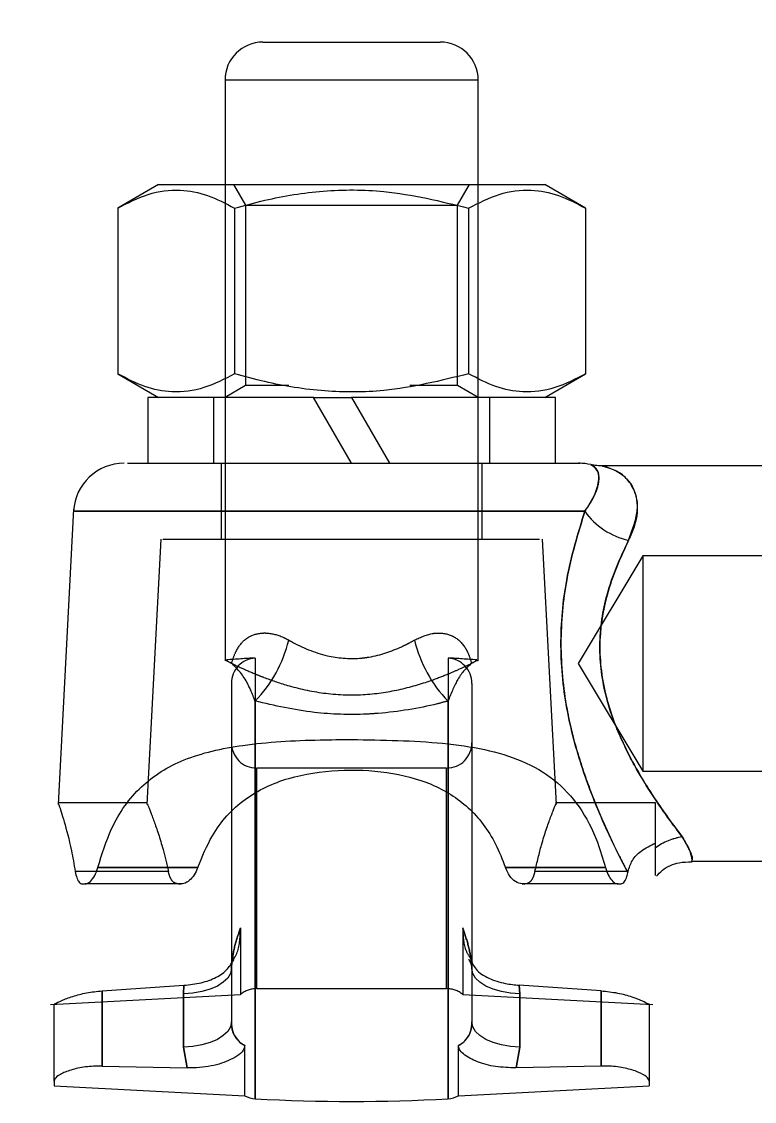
# Model space of a CAD drawing. Header units: millimetres. Extents: x 104833 to 218395, y -330386 to -125668.
# Drawn here: x 108389.5 to 108498, y -129246.3 to -129086.5 of the extents above; entities that cross this region are included whole.
import ezdxf

# ---------------------------------------------------------------- set-up
doc = ezdxf.new("R2010")
doc.units = ezdxf.units.MM
doc.header["$LTSCALE"] = 13
doc.linetypes.add('CENTER', pattern=[50.8, 31.75, -6.35, 6.35, -6.35])
doc.linetypes.add('HIDDEN', pattern=[9.525, 6.35, -3.175])
doc.layers.get('0').update_dxf_attribs({"color": 1, "linetype": 'CENTER'})
doc.layers.add('标注、文本', color=3, linetype='Continuous', lineweight=25)
doc.styles.get("Standard").update_dxf_attribs({"font": 'gbenor.shx', "bigfont": 'gbcbig.shx'})
doc.dimstyles.new('1-15', dxfattribs={"dimscale": 20, "dimtxt": 3.5, "dimasz": 2, "dimexe": 1.5, "dimexo": 0.5, "dimgap": 0.5, "dimtad": 1, "dimtoh": 1, "dimdec": 1, "dimdsep": 46, "dimtxsty": 'Standard', "dimcen": 2.5, "dimclrd": 3, "dimclre": 3, "dimclrt": 3, "dimadec": 0, "dimazin": 2, "dimtfac": 1, "dimtdec": 1, "dimtmove": 0, "dimatfit": 2, "dimfxl": 1, "dimarcsym": 0})

# ---------------------------------------------------------------- blocks, each defined once
blk = doc.blocks.new('*D536')
at = {"layer": 'Defpoints', "color": 0, "transparency": 16777216}
for p in [(108419.63, -129060.2), (108419.63, -129095.17), (108457.13, -129095.17)]:
    blk.add_point(p, dxfattribs=at)
at = {"layer": '标注、文本', "color": 3, "lineweight": -2, "transparency": 16777216}
for p, q in [((108419.63, -129085.17), (108419.63, -129030.2)), ((108457.13, -129085.17), (108457.13, -129030.2)), ((108379.63, -129060.2), (108214.58, -129060.2)), ((108457.13, -129060.2), (108419.63, -129060.2)), ((108497.13, -129060.2), (108537.13, -129060.2))]:
    blk.add_line(p, q, dxfattribs=at)
at = {"layer": '标注、文本', "color": 3, "transparency": 16777216}
for points in [[(108379.63, -129053.53), (108379.63, -129066.87), (108419.63, -129060.2)], [(108497.13, -129053.53), (108497.13, -129066.87), (108457.13, -129060.2)]]:
    blk.add_solid(points, dxfattribs=at)
at = {"layer": '标注、文本', "color": 3, "transparency": 16777216, "insert": (108277.1, -129015.2), "char_height": 70, "attachment_point": 5}
blk.add_mtext('M10', dxfattribs=at)

msp = doc.modelspace()

# ---------------------------------------------------------------- linework, layer by layer
at = {"color": 7, "linetype": 'Continuous', "lineweight": 15}
for p, q in [((108425.25, -129089.55), (108451.5, -129089.55)), ((108419.63, -129095.17), (108419.63, -129110.62)), ((108457.13, -129110.62), (108457.13, -129095.17)), ((108409.78, -129110.62), (108403.74, -129114.12)), ((108409.78, -129110.62), (108466.97, -129110.62)), ((108473.02, -129114.12), (108466.97, -129110.62)), ((108403.74, -129114.12), (108403.74, -129138.63)), ((108421.06, -129114.12), (108421.06, -129138.63)), ((108455.7, -129114.12), (108455.7, -129138.63)), ((108473.02, -129114.12), (108473.02, -129138.63)), ((108403.74, -129138.63), (108409.78, -129142.12)), ((108466.97, -129142.12), (108473.02, -129138.63)), ((108408.19, -129142.12), (108408.19, -129151.87)), ((108432.75, -129142.12), (108408.19, -129142.12)), ((108432.75, -129142.12), (108438.38, -129142.12)), ((108438.38, -129151.87), (108432.75, -129142.12)), ((108438.38, -129142.12), (108444.01, -129151.87)), ((108468.57, -129142.12), (108438.38, -129142.12)), ((108468.57, -129151.87), (108468.57, -129142.12)), ((108511.09, -129152.25), (108475.5, -129152.25)), ((108397.22, -129158.65), (108394.93, -129202.38)), ((108456.19, -129203.57), (108456.19, -129234.54)), ((108420.57, -129203.86), (108420.57, -129234.54)), ((108483.38, -129208.78), (108483.38, -129208.07)), ((108400.79, -129211.69), (108415.6, -129211.69)), ((108461.15, -129211.69), (108475.96, -129211.69)), ((108488.7, -129210.75), (108511.09, -129210.75)), ((108479.28, -129212.46), (108479.31, -129212.28)), ((108398.61, -129214.12), (108398.9, -129214.12)), ((108413.12, -129214.12), (108398.9, -129214.12)), ((108477.85, -129214.12), (108463.63, -129214.12)), ((108477.85, -129214.12), (108478.14, -129214.12)), ((108401.42, -129229.93), (108413.54, -129229.11)), ((108413.46, -129230.39), (108413.54, -129229.11)), ((108475.33, -129229.93), (108463.21, -129229.11)), ((108463.21, -129229.11), (108463.3, -129230.39)), ((108401.42, -129229.93), (108401.42, -129241.06)), ((108413.46, -129238.28), (108413.46, -129230.39)), ((108463.3, -129230.39), (108463.3, -129238.28)), ((108475.33, -129241.06), (108475.33, -129229.93)), ((108394.32, -129243.28), (108394.32, -129231.93)), ((108482.44, -129231.93), (108482.44, -129243.28)), ((108414.01, -129241.33), (108413.46, -129238.28)), ((108422.56, -129245.47), (108422.56, -129238.01)), ((108454.2, -129245.47), (108454.2, -129238.01)), ((108463.3, -129238.28), (108462.75, -129241.33)), ((108401.42, -129241.06), (108414.01, -129241.33)), ((108475.33, -129241.06), (108462.75, -129241.33)), ((108394.32, -129243.28), (108394.32, -129243.99)), ((108482.44, -129243.28), (108482.44, -129243.99)), ((108394.32, -129243.99), (108422.56, -129245.47)), ((108454.2, -129245.47), (108482.44, -129243.99))]:
    msp.add_line(p, q, dxfattribs=at)
at = {"color": 8, "linetype": 'Continuous', "lineweight": 15}
for p, q in [((108457.13, -129095.17), (108419.63, -129095.17)), ((108424.11, -129200.69), (108424.11, -129245.9)), ((108452.65, -129200.75), (108452.65, -129245.9))]:
    msp.add_line(p, q, dxfattribs=at)
at = {"color": 7, "linetype": 'HIDDEN', "lineweight": 0}
for p, q in [((108419.63, -129110.62), (108419.63, -129181.09)), ((108420.91, -129110.62), (108422.67, -129113.67)), ((108454.08, -129113.67), (108455.84, -129110.62)), ((108457.13, -129181.1), (108457.13, -129110.62)), ((108422.67, -129113.67), (108454.08, -129113.67)), ((108422.67, -129113.67), (108422.67, -129140.37)), ((108454.08, -129140.37), (108454.08, -129113.67)), ((108422.67, -129140.37), (108419.63, -129142.12)), ((108429.08, -129140.37), (108422.67, -129140.37)), ((108454.08, -129140.37), (108447, -129140.37)), ((108457.13, -129142.12), (108454.08, -129140.37)), ((108417.94, -129142.12), (108417.94, -129151.87)), ((108458.82, -129151.87), (108458.82, -129142.12)), ((108404.69, -129151.87), (108404.7, -129151.87)), ((108419.07, -129151.87), (108419.07, -129163.12)), ((108457.69, -129163.12), (108457.69, -129151.87)), ((108410.11, -129163.12), (108408.06, -129202.37)), ((108468.7, -129202.37), (108466.64, -129163.12)), ((108481.5, -129165.56), (108471.93, -129181.5)), ((108481.5, -129165.56), (108481.5, -129197.44)), ((108537.75, -129165.56), (108481.5, -129165.56)), ((108424.11, -129180.69), (108424.11, -129187.07)), ((108452.65, -129180.69), (108452.65, -129187.07)), ((108471.93, -129181.5), (108481.5, -129197.44)), ((108420.57, -129184.44), (108420.57, -129203.86)), ((108456.19, -129184.44), (108456.19, -129203.57)), ((108424.11, -129187.07), (108424.11, -129200.69)), ((108424.11, -129245.9), (108424.11, -129187.07)), ((108452.65, -129187.07), (108452.65, -129200.75)), ((108452.65, -129245.9), (108452.65, -129187.07)), ((108452.44, -129196.98), (108424.32, -129196.98)), ((108424.32, -129229.61), (108424.32, -129196.98)), ((108452.44, -129229.61), (108452.44, -129196.98)), ((108481.5, -129197.44), (108537.75, -129197.44)), ((108408.17, -129202.12), (108395.03, -129202.12)), ((108483.38, -129202.12), (108468.59, -129202.12)), ((108483.38, -129208.07), (108483.38, -129202.12)), ((108415.6, -129211.69), (108400.79, -129211.69)), ((108475.96, -129211.69), (108461.15, -129211.69)), ((108411.24, -129212.28), (108397.45, -129212.28)), ((108479.31, -129212.28), (108465.51, -129212.28)), ((108398.61, -129214.12), (108398.9, -129214.12)), ((108412.75, -129214.12), (108413.12, -129214.12)), ((108463.63, -129214.12), (108464.01, -129214.12)), ((108477.85, -129214.12), (108478.14, -129214.12)), ((108421.92, -129220.61), (108421.92, -129230.47)), ((108454.83, -129220.61), (108454.83, -129230.47)), ((108413.54, -129229.11), (108413.46, -129230.39)), ((108463.3, -129230.39), (108463.21, -129229.11)), ((108393.78, -129231.94), (108421.92, -129230.47)), ((108401.42, -129241.06), (108401.42, -129229.93)), ((108413.46, -129230.39), (108413.46, -129238.28)), ((108424.32, -129229.61), (108452.44, -129229.61)), ((108454.83, -129230.47), (108482.97, -129231.94)), ((108463.3, -129238.28), (108463.3, -129230.39)), ((108475.33, -129229.93), (108475.33, -129241.06)), ((108413.46, -129238.28), (108414.01, -129241.33)), ((108462.75, -129241.33), (108463.3, -129238.28))]:
    msp.add_line(p, q, dxfattribs=at)
at = {"color": 7, "linetype": 'Continuous', "lineweight": 15, "flags": 128}
for points in [[(108420.57, -129226.65), (108420.43, -129227.35), (108420.03, -129228.04), (108419.38, -129228.67), (108418.51, -129229.23), (108417.43, -129229.7), (108416.2, -129230.05), (108414.86, -129230.29), (108413.46, -129230.39)], [(108463.3, -129230.39), (108461.89, -129230.29), (108460.55, -129230.05), (108459.32, -129229.7), (108458.25, -129229.23), (108457.37, -129228.67), (108456.72, -129228.04), (108456.32, -129227.35), (108456.19, -129226.65)], [(108420.57, -129234.54), (108420.43, -129235.25), (108420.03, -129235.93), (108419.38, -129236.56), (108418.51, -129237.12), (108417.43, -129237.59), (108416.2, -129237.94), (108414.86, -129238.18), (108413.46, -129238.28)], [(108463.3, -129238.28), (108461.89, -129238.18), (108460.55, -129237.94), (108459.32, -129237.59), (108458.25, -129237.12), (108457.37, -129236.56), (108456.72, -129235.93), (108456.32, -129235.25), (108456.19, -129234.54)]]:
    msp.add_lwpolyline(points, dxfattribs=at)
at = {"color": 7, "linetype": 'HIDDEN', "lineweight": 0, "flags": 128}
for points in [[(108420.57, -129226.65), (108420.43, -129227.35), (108420.03, -129228.04), (108419.38, -129228.67), (108418.51, -129229.23), (108417.43, -129229.7), (108416.2, -129230.05), (108414.86, -129230.29), (108413.46, -129230.39)], [(108463.3, -129230.39), (108461.89, -129230.29), (108460.55, -129230.05), (108459.32, -129229.7), (108458.25, -129229.23), (108457.37, -129228.67), (108456.72, -129228.04), (108456.32, -129227.35), (108456.19, -129226.65)], [(108420.57, -129234.54), (108420.43, -129235.25), (108420.03, -129235.93), (108419.38, -129236.56), (108418.51, -129237.12), (108417.43, -129237.59), (108416.2, -129237.94), (108414.86, -129238.18), (108413.46, -129238.28)], [(108463.3, -129238.28), (108461.89, -129238.18), (108460.55, -129237.94), (108459.32, -129237.59), (108458.25, -129237.12), (108457.37, -129236.56), (108456.72, -129235.93), (108456.32, -129235.25), (108456.19, -129234.54)]]:
    msp.add_lwpolyline(points, dxfattribs=at)
at = {"color": 7, "linetype": 'Continuous', "lineweight": 15}
for centre, radius, start, end in [((108425.25, -129095.17), 5.62, 90, 180), ((108451.5, -129095.17), 5.62, 0, 90), ((108404.69, -129159.37), 7.5, 89.9999, 176.7374), ((108472.06, -129159.37), 7.5, 76.5294, 90), ((108481.66, -129152.79), 10.72, 215.276, 257.7202), ((108488.58, -129215.78), 8.72, 98.2545, 126.6116), ((108424.32, -129242.15), 3.75, 242.0656, 266.8056), ((108438.38, -128990.19), 256.11, 266.8056, 273.1944), ((108452.44, -129242.15), 3.75, 273.1944, 297.9344)]:
    msp.add_arc(centre, radius, start, end, dxfattribs=at)
at = {"color": 7, "linetype": 'HIDDEN', "lineweight": 0}
for centre, radius, start, end in [((108481.66, -129152.79), 10.72, 215.276, 257.7202), ((108409.94, -129173.42), 19.67, 316.0482, 346.4252), ((108466.81, -129173.42), 19.67, 193.5748, 223.9518), ((108438.38, -129436.4), 256.11, 93.1944, 94.1516), ((108424.32, -129184.44), 3.75, 93.1944, 180), ((108452.44, -129184.44), 3.75, 0, 86.8056), ((108438.38, -129436.4), 256.11, 85.8525, 86.8056), ((108424.32, -129193.23), 3.75, 180, 270), ((108452.44, -129193.23), 3.75, 270, 0), ((108488.58, -129215.78), 8.72, 98.2545, 126.6116), ((108424.32, -129233.36), 3.75, 90, 129.643), ((108452.44, -129233.36), 3.75, 50.357, 90)]:
    msp.add_arc(centre, radius, start, end, dxfattribs=at)
at = {"color": 7, "linetype": 'Continuous', "lineweight": 15}
for centre, start_param, end_param in [((108401.82, -129231.93), 4.711438, 4.712389), ((108474.94, -129231.93), 1.570796, 1.571747)]:
    msp.add_ellipse(centre, major_axis=(0, -15), ratio=0.5, start_param=start_param, end_param=end_param, dxfattribs=at)
for points, knots in [([(108403.74, -129114.12), (108405.24, -129113.34), (108408.28, -129111.78), (108412.78, -129111.21), (108417.09, -129112.05), (108419.73, -129113.42), (108421.06, -129114.12)], [0, 0, 0, 0, 0.264604, 0.534947, 0.765343, 1, 1, 1, 1]), ([(108421.06, -129114.12), (108422.54, -129113.71), (108426.84, -129112.54), (108434.23, -129111.37), (108444.48, -129111.36), (108451.55, -129113.1), (108455.7, -129114.12)], [0, 0, 0, 0, 0.131291, 0.380797, 0.636406, 1, 1, 1, 1]), ([(108455.7, -129114.12), (108457.2, -129113.34), (108460.24, -129111.78), (108464.74, -129111.21), (108469.05, -129112.05), (108471.69, -129113.42), (108473.02, -129114.12)], [0, 0, 0, 0, 0.264604, 0.534947, 0.765343, 1, 1, 1, 1]), ([(108421.06, -129138.63), (108419.55, -129139.41), (108416.51, -129140.97), (108412.01, -129141.54), (108407.71, -129140.7), (108405.07, -129139.33), (108403.74, -129138.63)], [0, 0, 0, 0, 0.264604, 0.534947, 0.765343, 1, 1, 1, 1]), ([(108455.7, -129138.63), (108451.55, -129139.65), (108444.55, -129141.38), (108434.31, -129141.39), (108426.92, -129140.23), (108422.54, -129139.04), (108421.06, -129138.63)], [0, 0, 0, 0, 0.363593, 0.612792, 0.86871, 1, 1, 1, 1]), ([(108473.02, -129138.63), (108471.52, -129139.41), (108468.48, -129140.97), (108463.97, -129141.54), (108459.67, -129140.7), (108457.03, -129139.33), (108455.7, -129138.63)], [0, 0, 0, 0, 0.264604, 0.534947, 0.765343, 1, 1, 1, 1]), ([(108405.17, -129151.87), (108405.18, -129151.87), (108405.19, -129151.87), (108409.53, -129151.87), (108416.5, -129151.87), (108425.41, -129151.87), (108433.84, -129151.87), (108442.79, -129151.87), (108450.39, -129151.87), (108457.39, -129151.87), (108462.39, -129151.87), (108466.56, -129151.87), (108470.52, -129151.87), (108472.75, -129151.87), (108472, -129151.87), (108471.98, -129151.87)], [0, 0, 0, 0, 0.083522, 0.193798, 0.292408, 0.3841, 0.476004, 0.519801, 0.621136, 0.679781, 0.738475, 0.802606, 0.866782, 0.994951, 1, 1, 1, 1]), ([(108475.5, -129152.23), (108475.38, -129152.24), (108474.95, -129152.26), (108474.38, -129152.2), (108473.95, -129152.1), (108473.81, -129152.07)], [0, 0, 0, 0, 0.208467, 0.750038, 1, 1, 1, 1]), ([(108479.28, -129212.46), (108478.36, -129210.67), (108476.24, -129206.51), (108472.8, -129198.35), (108470.09, -129188.74), (108469.04, -129178.86), (108470.03, -129168.35), (108471.9, -129162.27), (108472.91, -129158.98)], [0, 0, 0, 0, 0.139514, 0.3243, 0.481762, 0.645733, 0.808421, 1, 1, 1, 1]), ([(108479.38, -129163.27), (108478.19, -129165.84), (108476.04, -129170.5), (108474.73, -129179.06), (108475.94, -129187.12), (108479.07, -129194.76), (108483.38, -129201.87), (108485.99, -129205.36), (108487.33, -129207.15)], [0, 0, 0, 0, 0.182869, 0.330834, 0.479144, 0.627187, 0.808681, 1, 1, 1, 1]), ([(108400.79, -129211.69), (108401.41, -129209.72), (108402.89, -129205.02), (108406.96, -129199.34), (108413.53, -129195.31), (108422.53, -129193.3), (108431.3, -129192.8), (108436.82, -129192.76), (108438.38, -129192.75)], [0, 0, 0, 0, 0.128291, 0.306114, 0.486238, 0.683626, 0.910693, 1, 1, 1, 1]), ([(108438.38, -129192.75), (108442.97, -129192.82), (108449.87, -129192.92), (108458.16, -129194.12), (108463.74, -129195.78), (108468.49, -129198.51), (108472.22, -129202.54), (108474.61, -129207.11), (108475.59, -129210.42), (108475.96, -129211.69)], [0, 0, 0, 0, 0.261736, 0.392969, 0.524295, 0.655604, 0.786629, 0.918439, 1, 1, 1, 1]), ([(108415.6, -129211.69), (108416.26, -129210.07), (108417.89, -129206.07), (108422.23, -129201.32), (108428.76, -129198.23), (108436.23, -129197.08), (108443.67, -129197.39), (108450.42, -129199.12), (108455.96, -129202.6), (108459.36, -129207.11), (108460.69, -129210.51), (108461.15, -129211.69)], [0, 0, 0, 0, 0.089615, 0.221363, 0.348002, 0.468039, 0.583548, 0.696763, 0.813445, 0.935236, 1, 1, 1, 1]), ([(108395.03, -129202.38), (108395.03, -129202.37), (108395.02, -129202.33), (108395.79, -129204.72), (108396.76, -129208.29), (108397.27, -129211.22), (108397.45, -129212.28)], [0, 0, 0, 0, 0.199016, 0.505149, 0.821936, 1, 1, 1, 1]), ([(108479.31, -129212.28), (108479.48, -129211.72), (108479.85, -129210.55), (108481.26, -129209.07), (108482.63, -129208.42), (108483.38, -129208.07)], [0, 0, 0, 0, 0.292573, 0.614726, 1, 1, 1, 1]), ([(108483.38, -129212.85), (108483.38, -129212.77), (108483.38, -129212.63), (108483.38, -129210.55), (108483.38, -129209.06), (108483.38, -129208.78)], [0, 0, 0, 0, 0.4993083, 0.9062927, 1, 1, 1, 1]), ([(108398.9, -129214.12), (108399.12, -129214.07), (108399.55, -129213.97), (108400.2, -129213.2), (108400.61, -129212.34), (108400.76, -129211.79), (108400.79, -129211.69)], [0, 0, 0, 0, 0.311905, 0.623821, 0.931284, 1, 1, 1, 1]), ([(108415.6, -129211.69), (108415.44, -129212.08), (108415.1, -129212.85), (108414.35, -129213.66), (108413.68, -129214.07), (108413.26, -129214.11), (108413.12, -129214.12)], [0, 0, 0, 0, 0.267328, 0.533113, 0.842483, 1, 1, 1, 1]), ([(108463.63, -129214.12), (108463.3, -129214.05), (108462.67, -129213.92), (108461.75, -129213.02), (108461.34, -129212.11), (108461.15, -129211.69)], [0, 0, 0, 0, 0.3698867, 0.7034555, 1, 1, 1, 1]), ([(108475.96, -129211.69), (108476.09, -129212.08), (108476.35, -129212.85), (108476.91, -129213.66), (108477.43, -129214.07), (108477.74, -129214.11), (108477.85, -129214.12)], [0, 0, 0, 0, 0.271472, 0.541974, 0.837873, 1, 1, 1, 1]), ([(108483.5, -129212.98), (108483.79, -129212.67), (108484.71, -129211.71), (108486.58, -129210.87), (108488.1, -129210.86), (108488.71, -129210.86)], [0, 0, 0, 0, 0.216465, 0.685811, 1, 1, 1, 1]), ([(108397.45, -129212.28), (108397.52, -129212.62), (108397.66, -129213.29), (108398.04, -129213.92), (108398.38, -129214.11), (108398.58, -129214.12), (108398.61, -129214.12)], [0, 0, 0, 0, 0.309294, 0.618055, 0.94119, 1, 1, 1, 1]), ([(108478.14, -129214.12), (108478.32, -129214.08), (108478.68, -129213.99), (108479.07, -129213.35), (108479.21, -129212.72), (108479.28, -129212.46)], [0, 0, 0, 0, 0.366385, 0.73366, 1, 1, 1, 1]), ([(108413.54, -129229.11), (108414.41, -129229.01), (108416.15, -129228.82), (108418.41, -129227.99), (108420.05, -129226.85), (108420.62, -129225.76), (108420.87, -129225.28)], [0, 0, 0, 0, 0.260672, 0.521157, 0.787349, 1, 1, 1, 1]), ([(108455.96, -129225.15), (108456.2, -129225.71), (108456.72, -129226.95), (108458.59, -129228.12), (108460.88, -129228.87), (108462.52, -129229.04), (108463.21, -129229.11)], [0, 0, 0, 0, 0.231812, 0.512298, 0.79357, 1, 1, 1, 1]), ([(108394.32, -129231.92), (108394.35, -129231.9), (108394.43, -129231.85), (108395.31, -129231.4), (108396.99, -129230.75), (108399.09, -129230.18), (108400.65, -129230.02), (108401.42, -129229.93)], [0, 0, 0, 0, 0.15553, 0.390958, 0.598532, 0.800532, 1, 1, 1, 1]), ([(108475.33, -129229.93), (108476.16, -129230.02), (108477.81, -129230.2), (108479.95, -129230.81), (108481.5, -129231.43), (108482.32, -129231.85), (108482.4, -129231.89), (108482.44, -129231.92)], [0, 0, 0, 0, 0.212122, 0.424388, 0.632518, 0.834235, 1, 1, 1, 1]), ([(108420.57, -129234.54), (108420.6, -129235.02), (108420.68, -129235.95), (108421.33, -129237.14), (108422.05, -129237.76), (108422.49, -129237.98), (108422.56, -129238.01)], [0, 0, 0, 0, 0.33564, 0.650076, 0.94656, 1, 1, 1, 1]), ([(108454.2, -129238.01), (108454.26, -129237.98), (108454.71, -129237.76), (108455.43, -129237.14), (108456.08, -129235.95), (108456.15, -129235.02), (108456.19, -129234.54)], [0, 0, 0, 0, 0.05344, 0.349924, 0.66436, 1, 1, 1, 1]), ([(108422.56, -129238.01), (108422.5, -129238.25), (108422.36, -129238.87), (108421.06, -129239.89), (108418.84, -129240.87), (108416.15, -129241.33), (108414.48, -129241.33), (108414.01, -129241.33)], [0, 0, 0, 0, 0.0997822, 0.2577358, 0.5631336, 0.8761849, 1, 1, 1, 1]), ([(108462.75, -129241.33), (108461.71, -129241.3), (108459.62, -129241.24), (108456.94, -129240.51), (108455.22, -129239.58), (108454.32, -129238.68), (108454.23, -129238.21), (108454.2, -129238.01)], [0, 0, 0, 0, 0.272264, 0.543354, 0.806307, 0.917665, 1, 1, 1, 1]), ([(108401.42, -129241.06), (108400.58, -129241.08), (108398.91, -129241.12), (108396.74, -129241.62), (108395.15, -129242.29), (108394.41, -129242.88), (108394.34, -129243.17), (108394.32, -129243.28)], [0, 0, 0, 0, 0.219315, 0.438629, 0.657824, 0.877172, 1, 1, 1, 1]), ([(108482.44, -129243.28), (108482.36, -129243.07), (108482.2, -129242.67), (108480.89, -129241.93), (108478.96, -129241.34), (108476.98, -129241.06), (108475.74, -129241.06), (108475.33, -129241.06)], [0, 0, 0, 0, 0.226703, 0.453689, 0.674639, 0.893771, 1, 1, 1, 1])]:
    msp.add_open_spline(points, degree=3, knots=knots, dxfattribs=at)
at = {"color": 8, "linetype": 'Continuous', "lineweight": 15}
for points, knots in [([(108472.91, -129158.98), (108473.2, -129158.56), (108474.19, -129157.11), (108475.05, -129154.76), (108475.04, -129152.73), (108473.76, -129152.07), (108473.8, -129152.09), (108473.8, -129152.09)], [0, 0, 0, 0, 0.089163, 0.303876, 0.580335, 0.922227, 1, 1, 1, 1]), ([(108475.5, -129152.27), (108475.47, -129152.27), (108475.41, -129152.25), (108475.87, -129152.36), (108477.12, -129152.72), (108479.28, -129154.02), (108480.88, -129156.67), (108480.67, -129160.38), (108479.68, -129162.59), (108479.38, -129163.27)], [0, 0, 0, 0, 0.033425, 0.063804, 0.220681, 0.380977, 0.663809, 0.897661, 1, 1, 1, 1]), ([(108472.91, -129158.98), (108471.27, -129158.98), (108468.18, -129158.98), (108461.99, -129158.98), (108455.41, -129158.98), (108448.34, -129158.98), (108441.56, -129158.98), (108432.71, -129158.98), (108422.25, -129158.98), (108411.37, -129158.98), (108402.83, -129158.98), (108398.6, -129158.98), (108397.17, -129158.98), (108397.32, -129158.98), (108397.36, -129158.98)], [0, 0, 0, 0, 0.08065, 0.152535, 0.227178, 0.290918, 0.356985, 0.413245, 0.530447, 0.64536, 0.766539, 0.899876, 0.972415, 1, 1, 1, 1]), ([(108487.33, -129207.15), (108487.77, -129207.92), (108489, -129210.05), (108488.82, -129210.47), (108488.7, -129210.75)], [0, 0, 0, 0, 0.360768, 1, 1, 1, 1])]:
    msp.add_open_spline(points, degree=3, knots=knots, dxfattribs=at)
at = {"color": 7, "linetype": 'HIDDEN', "lineweight": 0}
for points, knots in [([(108473.8, -129152.09), (108473.79, -129152.09), (108473.74, -129152.06), (108474.64, -129152.45), (108475.14, -129153.66), (108474.7, -129156.11), (108473.49, -129158.04), (108472.91, -129158.98)], [0, 0, 0, 0, 0.069941, 0.258386, 0.588374, 0.800094, 1, 1, 1, 1]), ([(108479.38, -129163.27), (108479.94, -129161.79), (108481.06, -129158.84), (108480.16, -129154.9), (108477.91, -129152.92), (108475.51, -129152.27), (108475.5, -129152.27), (108475.5, -129152.27)], [0, 0, 0, 0, 0.2248592, 0.449181, 0.7757164, 0.9433115, 1, 1, 1, 1]), ([(108397.36, -129158.98), (108397.35, -129158.98), (108397.33, -129158.98), (108398.85, -129158.98), (108401.8, -129158.98), (108406.24, -129158.98), (108411.75, -129158.98), (108418.25, -129158.98), (108426.91, -129158.98), (108434.25, -129158.98), (108443.03, -129158.98), (108451.62, -129158.98), (108462.75, -129158.98), (108469.44, -129158.98), (108472.31, -129158.98), (108472.91, -129158.98)], [0, 0, 0, 0, 0.046837, 0.123612, 0.202712, 0.278721, 0.357448, 0.427276, 0.499788, 0.618459, 0.624798, 0.738528, 0.850784, 0.968999, 1, 1, 1, 1]), ([(108472.91, -129158.98), (108471.9, -129162.25), (108470.06, -129168.25), (108469.06, -129178.57), (108469.91, -129187.4), (108471.78, -129194.87), (108474.41, -129202.41), (108477.17, -129208.37), (108478.84, -129211.62), (108479.28, -129212.46)], [0, 0, 0, 0, 0.190655, 0.349569, 0.509461, 0.622936, 0.736509, 0.93138, 1, 1, 1, 1]), ([(108410.43, -129163.12), (108410.58, -129163.12), (108410.82, -129163.12), (108414.04, -129163.12), (108418.22, -129163.12), (108424.81, -129163.12), (108433.59, -129163.12), (108442.4, -129163.12), (108450.11, -129163.12), (108456.89, -129163.12), (108462.5, -129163.12), (108466.2, -129163.12), (108466.2, -129163.12), (108466.2, -129163.12)], [0, 0, 0, 0, 0.116595, 0.187337, 0.26069, 0.358772, 0.457465, 0.541866, 0.619663, 0.702045, 0.797172, 0.909851, 1, 1, 1, 1]), ([(108487.33, -129207.15), (108486.52, -129206.08), (108484.42, -129203.28), (108480.91, -129197.98), (108477.88, -129191.97), (108475.75, -129186.06), (108474.75, -129178.82), (108476.07, -129170.42), (108478.19, -129165.83), (108479.38, -129163.27)], [0, 0, 0, 0, 0.120329, 0.314072, 0.419625, 0.529073, 0.673506, 0.818062, 1, 1, 1, 1]), ([(108420.62, -129181.48), (108420.64, -129181.4), (108420.8, -129180.8), (108421.29, -129179.47), (108422.15, -129178.28), (108423.48, -129177.33), (108424.62, -129176.98), (108426.35, -129176.98), (108427.71, -129177.32), (108428.79, -129177.89), (108429.07, -129178.03)], [0, 0, 0, 0, 0.019768, 0.152009, 0.376167, 0.45631, 0.662525, 0.72607, 0.928813, 1, 1, 1, 1]), ([(108429.07, -129178.03), (108429.2, -129178.11), (108430.91, -129179.06), (108434.27, -129180.52), (108438.06, -129180.85), (108440.12, -129180.67), (108442.31, -129180.38), (108444.63, -129179.58), (108446.73, -129178.56), (108447.35, -129178.22), (108447.69, -129178.03)], [0, 0, 0, 0, 0.025388, 0.321228, 0.556709, 0.571535, 0.626414, 0.885089, 0.935936, 1, 1, 1, 1]), ([(108447.69, -129178.03), (108448.63, -129177.6), (108449.73, -129177.11), (108451.63, -129176.92), (108452.7, -129177.11), (108454.17, -129177.88), (108454.96, -129178.7), (108455.68, -129180.05), (108455.96, -129180.8), (108456.11, -129181.4), (108456.13, -129181.48)], [0, 0, 0, 0, 0.23485, 0.273776, 0.503367, 0.54344, 0.787346, 0.847818, 0.98021, 1, 1, 1, 1]), ([(108420.62, -129181.48), (108420.23, -129181.28), (108419.61, -129180.97), (108419.78, -129181.06), (108419.85, -129181.09)], [0, 0, 0, 0, 0.636417, 1, 1, 1, 1]), ([(108420.09, -129181.21), (108420.58, -129181.46), (108421.44, -129181.9), (108423.3, -129182.7), (108424.11, -129183.05)], [0, 0, 0, 0, 0.569646, 1, 1, 1, 1]), ([(108452.65, -129183.05), (108453.22, -129182.8), (108455.1, -129182), (108456.02, -129181.54), (108456.66, -129181.21)], [0, 0, 0, 0, 0.3036875, 1, 1, 1, 1]), ([(108456.9, -129181.1), (108456.96, -129181.07), (108457.15, -129180.97), (108456.52, -129181.28), (108456.13, -129181.48)], [0, 0, 0, 0, 0.368745, 1, 1, 1, 1]), ([(108424.11, -129187.07), (108424.1, -129187.06), (108423.68, -129186.01), (108422.63, -129183.42), (108421.4, -129182.23), (108420.62, -129181.48)], [0, 0, 0, 0, 0.002447, 0.372483, 1, 1, 1, 1]), ([(108424.11, -129183.05), (108424.53, -129183.22), (108425.93, -129183.78), (108429.13, -129184.89), (108434.12, -129186.03), (108439.97, -129186.28), (108445.52, -129185.46), (108449.75, -129184.2), (108451.84, -129183.37), (108452.65, -129183.05)], [0, 0, 0, 0, 0.059142, 0.19591, 0.373095, 0.550947, 0.716442, 0.889189, 1, 1, 1, 1]), ([(108456.13, -129181.48), (108455.43, -129182.12), (108454.19, -129183.28), (108453.16, -129185.81), (108452.65, -129187.06), (108452.65, -129187.07)], [0, 0, 0, 0, 0.557787, 0.997553, 1, 1, 1, 1]), ([(108452.65, -129187.07), (108452.12, -129187.2), (108448.88, -129188.04), (108444.77, -129188.74), (108438.62, -129189.12), (108432.24, -129188.93), (108426.97, -129187.73), (108424.11, -129187.07)], [0, 0, 0, 0, 0.059845, 0.367115, 0.424332, 0.68662, 1, 1, 1, 1]), ([(108408.17, -129202.37), (108408.17, -129202.36), (108408.16, -129202.34), (108409.08, -129204.68), (108410.3, -129208.19), (108410.98, -129211.15), (108411.24, -129212.28)], [0, 0, 0, 0, 0.199474, 0.497182, 0.809084, 1, 1, 1, 1]), ([(108465.51, -129212.28), (108465.84, -129210.92), (108466.62, -129207.62), (108467.92, -129204.01), (108468.72, -129202.04), (108468.61, -129202.31), (108468.59, -129202.37)], [0, 0, 0, 0, 0.232525, 0.561446, 0.891546, 1, 1, 1, 1]), ([(108488.7, -129210.75), (108488.7, -129210.75), (108488.78, -129211.24), (108489, -129209.88), (108487.78, -129207.9), (108487.33, -129207.15)], [0, 0, 0, 0, 0.001457, 0.625597, 1, 1, 1, 1]), ([(108412.75, -129214.12), (108412.51, -129214.08), (108412.03, -129213.99), (108411.51, -129213.29), (108411.32, -129212.58), (108411.24, -129212.28)], [0, 0, 0, 0, 0.36243, 0.726288, 1, 1, 1, 1]), ([(108465.51, -129212.28), (108465.42, -129212.61), (108465.24, -129213.29), (108464.76, -129213.91), (108464.32, -129214.11), (108464.06, -129214.12), (108464.01, -129214.12)], [0, 0, 0, 0, 0.302487, 0.604177, 0.927744, 1, 1, 1, 1]), ([(108420.57, -129226.65), (108420.65, -129225.79), (108420.82, -129223.99), (108421.46, -129222.02), (108421.83, -129220.87), (108421.92, -129220.61)], [0, 0, 0, 0, 0.4134228, 0.8636555, 1, 1, 1, 1]), ([(108421.92, -129220.61), (108421.83, -129220.87), (108421.46, -129222.02), (108420.82, -129223.99), (108420.65, -129225.79), (108420.57, -129226.65)], [0, 0, 0, 0, 0.1363445, 0.5865772, 1, 1, 1, 1]), ([(108420.87, -129225.28), (108420.98, -129225.12), (108421.68, -129224.05), (108421.88, -129222.35), (108421.92, -129220.84), (108421.92, -129220.61)], [0, 0, 0, 0, 0.1294795, 0.8669301, 1, 1, 1, 1]), ([(108454.83, -129220.61), (108454.92, -129220.87), (108455.3, -129222.02), (108455.93, -129223.99), (108456.11, -129225.79), (108456.19, -129226.65)], [0, 0, 0, 0, 0.136344, 0.586577, 1, 1, 1, 1]), ([(108456.19, -129226.65), (108456.11, -129225.79), (108455.93, -129223.99), (108455.3, -129222.02), (108454.92, -129220.87), (108454.83, -129220.61)], [0, 0, 0, 0, 0.413423, 0.863656, 1, 1, 1, 1]), ([(108454.83, -129220.61), (108454.87, -129221.76), (108454.92, -129223.49), (108455.7, -129224.73), (108455.96, -129225.15)], [0, 0, 0, 0, 0.662203, 1, 1, 1, 1]), ([(108420.58, -129226.88), (108420.58, -129226.78), (108420.56, -129226.43), (108420.55, -129225.87), (108420.93, -129225.35), (108420.95, -129225.33)], [0, 0, 0, 0, 0.274049, 0.970483, 1, 1, 1, 1]), ([(108455.72, -129225.27), (108455.88, -129225.58), (108456.25, -129226.28), (108456.2, -129226.67), (108456.17, -129226.88)], [0, 0, 0, 0, 0.437675, 1, 1, 1, 1]), ([(108422.56, -129238.01), (108422.49, -129237.98), (108422.05, -129237.76), (108421.33, -129237.14), (108420.68, -129235.95), (108420.6, -129235.02), (108420.57, -129234.54)], [0, 0, 0, 0, 0.05344, 0.349924, 0.66436, 1, 1, 1, 1]), ([(108456.19, -129234.54), (108456.15, -129235.02), (108456.08, -129235.95), (108455.43, -129237.14), (108454.71, -129237.76), (108454.26, -129237.98), (108454.2, -129238.01)], [0, 0, 0, 0, 0.33564, 0.650076, 0.94656, 1, 1, 1, 1])]:
    msp.add_open_spline(points, degree=3, knots=knots, dxfattribs=at)

# ---------------------------------------------------------------- dimensions: what is measured, and where the dimension line sits
at = {"layer": '标注、文本'}
dim = msp.add_linear_dim(base=(108419.63, -129060.2), p1=(108457.13, -129095.17), p2=(108419.63, -129095.17), text='M10', dimstyle='1-15', dxfattribs=at)
dim.commit()
dim.dimension.update_dxf_attribs({"geometry": '*D536', "text_midpoint": (108277.1, -129015.2)})

doc.saveas('drawing.dxf')
